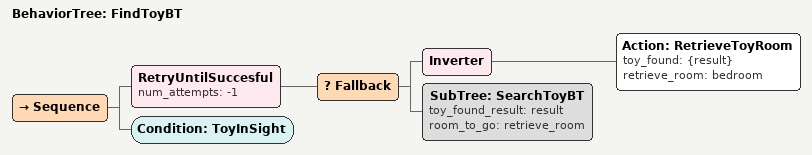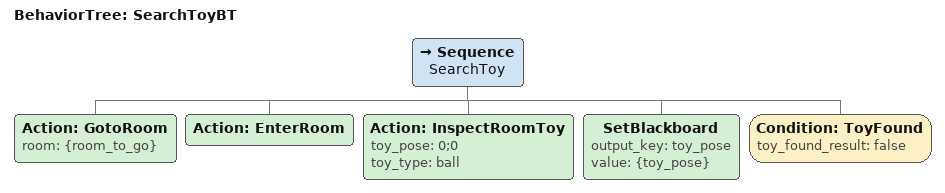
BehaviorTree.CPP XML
<?xml version="1.0"?>
<root main_tree_to_execute="FindToyBT">
    <BehaviorTree ID="FindToyBT">
        <Sequence>
            <RetryUntilSuccesful num_attempts="-1">
                <Fallback>
                    <Inverter>
                        <Action ID="RetrieveToyRoom" toy_found="{result}" retrieve_room="bedroom" />
                    </Inverter>
                    <SubTree ID="SearchToyBT" toy_found_result="result" room_to_go="retrieve_room" />
                </Fallback>
            </RetryUntilSuccesful>
            <Condition ID="ToyInSight"/>
        </Sequence>
    </BehaviorTree>
    <BehaviorTree ID="SearchToyBT">
        <Sequence name="SearchToy">
            <Action ID="GotoRoom" room="{room_to_go}"/>
            <Action ID="EnterRoom"/>
            <Action ID="InspectRoomToy" toy_pose="0;0" toy_type="ball"/>
            <SetBlackboard output_key="toy_pose" value="{toy_pose}"/>
            <Condition ID="ToyFound" toy_found_result="false"/>
        </Sequence>
    </BehaviorTree>
</root>
